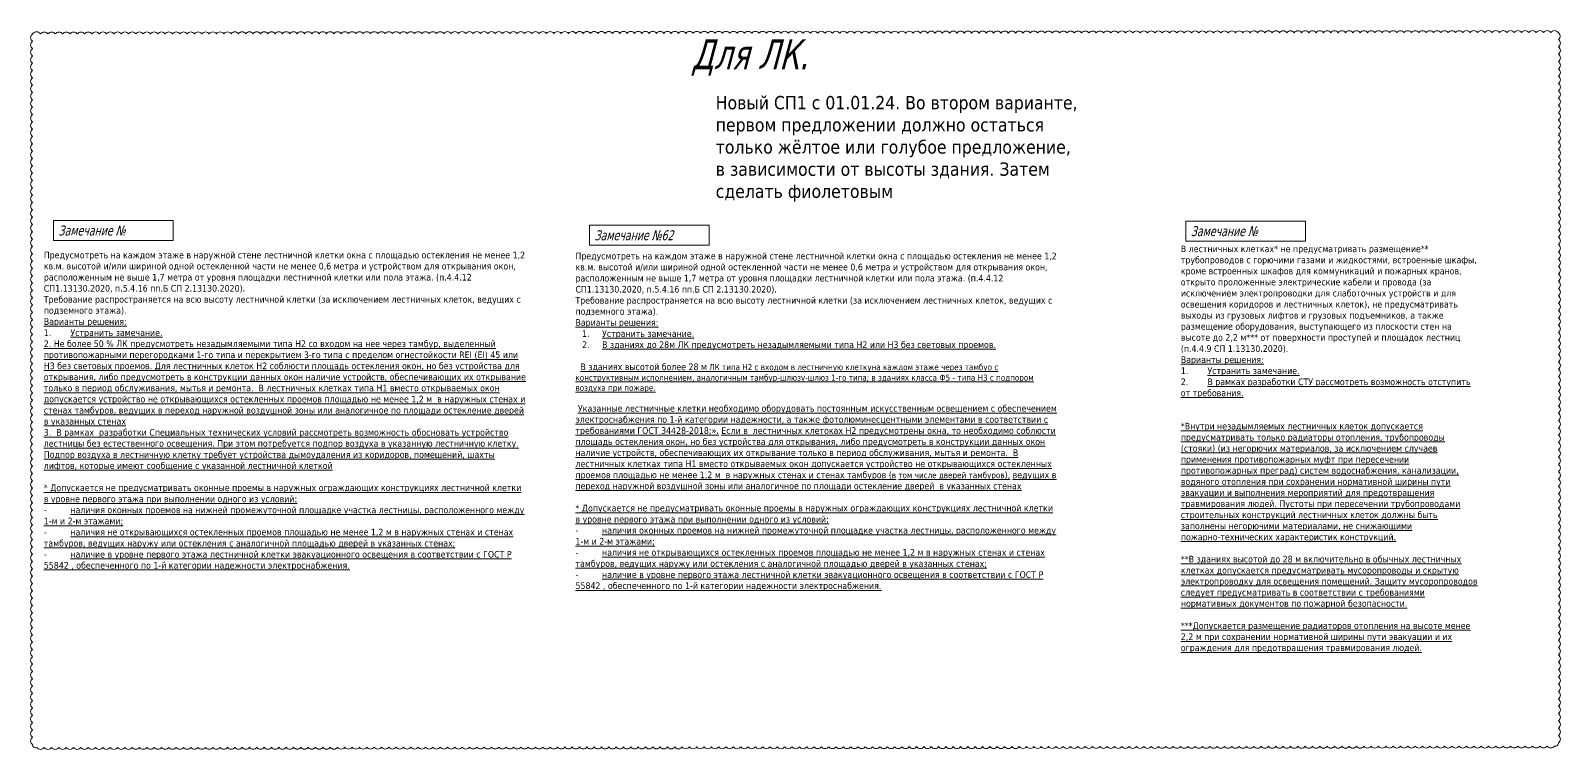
# Model space of a CAD drawing. Header units: millimetres. Extents: x -204396 to 1997851, y -2958255 to 237418.
# Drawn here: x 837136 to 975124, y 51567 to 116447 of the extents above; entities that cross this region are included whole.
import ezdxf

# ---------------------------------------------------------------- set-up
doc = ezdxf.new("R2010")
doc.units = ezdxf.units.MM
doc.layers.add('экспертиза', color=1, linetype='Continuous', lineweight=0)
doc.layers.add('экспертиза ДУ', color=1, linetype='Continuous', lineweight=0)
doc.styles.add('ЭКСПЕРТИЗА', font='tahoma.ttf')

msp = doc.modelspace()

# ---------------------------------------------------------------- linework, layer by layer
at = {"layer": 'экспертиза', "color": 2}
msp.add_lwpolyline([(837308, 116141, 0.5205671), (837308, 115480, 0.5205671), (837308, 114818, 0.5205671), (837308, 114157, 0.5205671), (837308, 113496, 0.5205671), (837308, 112835, 0.5205671), (837308, 112173, 0.5205671), (837308, 111512, 0.5205671), (837308, 110851, 0.5205671), (837308, 110190, 0.5205671), (837308, 109528, 0.5205671), (837308, 108867, 0.5205671), (837308, 108206, 0.5205671), (837308, 107545, 0.5205671), (837308, 106883, 0.5205671), (837308, 106222, 0.5205671), (837308, 105561, 0.5205671), (837308, 104900, 0.5205671), (837308, 104238, 0.5205671), (837308, 103577, 0.5205671), (837308, 102916, 0.5205671), (837308, 102255, 0.5205671), (837308, 101593, 0.5205671), (837308, 100932, 0.5205671), (837308, 100271, 0.5205671), (837308, 99610, 0.5205671), (837308, 98948, 0.5205671), (837308, 98287, 0.5205671), (837308, 97626, 0.5205671), (837308, 96965, 0.5205671), (837308, 96303, 0.5205671), (837308, 95642, 0.5205671), (837308, 94981, 0.5205671), (837308, 94320, 0.5205671), (837308, 93658, 0.5205671), (837308, 92997, 0.5205671), (837308, 92336, 0.5205671), (837308, 91675, 0.5205671), (837308, 91013, 0.5205671), (837308, 90352, 0.5205671), (837308, 89691, 0.5205671), (837308, 89030, 0.5205671), (837308, 88368, 0.5205671), (837308, 87707, 0.5205671), (837308, 87046, 0.5205671), (837308, 86385, 0.5205671), (837308, 85724, 0.5205671), (837308, 85062, 0.5205671), (837308, 84401, 0.5205671), (837308, 83740, 0.5205671), (837308, 83079, 0.5205671), (837308, 82417, 0.5205671), (837308, 81756, 0.5205671), (837308, 81095, 0.5205671), (837308, 80434, 0.5205671), (837308, 79772, 0.5205671), (837308, 79111, 0.5205671), (837308, 78450, 0.5205671), (837308, 77789, 0.5205671), (837308, 77127, 0.5205671), (837308, 76466, 0.5205671), (837308, 75805, 0.5205671), (837308, 75144, 0.5205671), (837308, 74482, 0.5205671), (837308, 73821, 0.5205671), (837308, 73160, 0.5205671), (837308, 72499, 0.5205671), (837308, 71837, 0.5205671), (837308, 71176, 0.5205671), (837308, 70515, 0.5205671), (837308, 69854, 0.5205671), (837308, 69192, 0.5205671), (837308, 68531, 0.5205671), (837308, 67870, 0.5205671), (837308, 67209, 0.5205671), (837308, 66547, 0.5205671), (837308, 65886, 0.5205671), (837308, 65225, 0.5205671), (837308, 64564, 0.5205671), (837308, 63902, 0.5205671), (837308, 63241, 0.5205671), (837308, 62580, 0.5205671), (837308, 61919, 0.5205671), (837308, 61257, 0.5205671), (837308, 60596, 0.5205671), (837308, 59935, 0.5205671), (837308, 59274, 0.5205671), (837308, 58612, 0.5205671), (837308, 57951, 0.5205671), (837308, 57290, 0.5205671), (837308, 56629, 0.5205671), (837308, 55967, 0.5205671), (837308, 55306, 0.5205671), (837308, 54645, 0.5205671), (837308, 53984, 0.5205671), (837308, 53322, 0.5205671), (837308, 52661, 0.5205671), (837308, 52000, 0.5205671), (837708, 51739, 0.5205671), (838369, 51740, 0.5205671), (839030, 51740, 0.5205671), (839691, 51741, 0.5205671), (840353, 51742, 0.5205671), (841014, 51742, 0.5205671), (841675, 51743, 0.5205671), (842336, 51744, 0.5205671), (842998, 51744, 0.5205671), (843659, 51745, 0.5205671), (844320, 51745, 0.5205671), (844981, 51746, 0.5205671), (845643, 51747, 0.5205671), (846304, 51747, 0.5205671), (846965, 51748, 0.5205671), (847626, 51749, 0.5205671), (848288, 51749, 0.5205671), (848949, 51750, 0.5205671), (849610, 51751, 0.5205671), (850271, 51751, 0.5205671), (850933, 51752, 0.5205671), (851594, 51753, 0.5205671), (852255, 51753, 0.5205671), (852916, 51754, 0.5205671), (853578, 51755, 0.5205671), (854239, 51755, 0.5205671), (854900, 51756, 0.5205671), (855561, 51756, 0.5205671), (856222, 51757, 0.5205671), (856884, 51758, 0.5205671), (857545, 51758, 0.5205671), (858206, 51759, 0.5205671), (858867, 51760, 0.5205671), (859529, 51760, 0.5205671), (860190, 51761, 0.5205671), (860851, 51762, 0.5205671), (861512, 51762, 0.5205671), (862174, 51763, 0.5205671), (862835, 51764, 0.5205671), (863496, 51764, 0.5205671), (864157, 51765, 0.5205671), (864819, 51766, 0.5205671), (865480, 51766, 0.5205671), (866141, 51767, 0.5205671), (866802, 51767, 0.5205671), (867464, 51768, 0.5205671), (868125, 51769, 0.5205671), (868786, 51769, 0.5205671), (869447, 51770, 0.5205671), (870109, 51771, 0.5205671), (870770, 51771, 0.5205671), (871431, 51772, 0.5205671), (872092, 51773, 0.5205671), (872754, 51773, 0.5205671), (873415, 51774, 0.5205671), (874076, 51775, 0.5205671), (874737, 51775, 0.5205671), (875399, 51776, 0.5205671), (876060, 51777, 0.5205671), (876721, 51777, 0.5205671), (877382, 51778, 0.5205671), (878044, 51778, 0.5205671), (878705, 51779, 0.5205671), (879366, 51780, 0.5205671), (880027, 51780, 0.5205671), (880689, 51781, 0.5205671), (881350, 51782, 0.5205671), (882011, 51782, 0.5205671), (882672, 51783, 0.5205671), (883334, 51784, 0.5205671), (883995, 51784, 0.5205671), (884656, 51785, 0.5205671), (885317, 51786, 0.5205671), (885979, 51786, 0.5205671), (886640, 51787, 0.5205671), (887301, 51787, 0.5205671), (887962, 51788, 0.5205671), (888624, 51789, 0.5205671), (889285, 51789, 0.5205671), (889946, 51790, 0.5205671), (890607, 51791, 0.5205671), (891269, 51791, 0.5205671), (891930, 51792, 0.5205671), (892591, 51793, 0.5205671), (893252, 51793, 0.5205671), (893914, 51794, 0.5205671), (894575, 51795, 0.5205671), (895236, 51795, 0.5205671), (895897, 51796, 0.5205671), (896558, 51797, 0.5205671), (897220, 51797, 0.5205671), (897881, 51798, 0.5205671), (898542, 51798, 0.5205671), (899203, 51799, 0.5205671), (899865, 51800, 0.5205671), (900526, 51800, 0.5205671), (901187, 51801, 0.5205671), (901848, 51802, 0.5205671), (902510, 51802, 0.5205671), (903171, 51803, 0.5205671), (903832, 51804, 0.5205671), (904493, 51804, 0.5205671), (905155, 51805, 0.5205671), (905816, 51806, 0.5205671), (906477, 51806, 0.5205671), (907138, 51807, 0.5205671), (907800, 51808, 0.5205671), (908461, 51808, 0.5205671), (909122, 51809, 0.5205671), (909783, 51809, 0.5205671), (910445, 51810, 0.5205671), (911106, 51811, 0.5205671), (911767, 51811, 0.5205671), (912428, 51812, 0.5205671), (913090, 51813, 0.5205671), (913751, 51813, 0.5205671), (914412, 51814, 0.5205671), (915073, 51815, 0.5205671), (915735, 51815, 0.5205671), (916396, 51816, 0.5205671), (917057, 51817, 0.5205671), (917718, 51817, 0.5205671), (918380, 51818, 0.5205671), (919041, 51818, 0.5205671), (919702, 51819, 0.5205671), (920363, 51820, 0.5205671), (921025, 51820, 0.5205671), (921686, 51821, 0.5205671), (922347, 51822, 0.5205671), (923008, 51822, 0.5205671), (923670, 51823, 0.5205671), (924331, 51824, 0.5205671), (924992, 51824, 0.5205671), (925653, 51825, 0.5205671), (926315, 51826, 0.5205671), (926976, 51826, 0.5205671), (927637, 51827, 0.5205671), (928298, 51828, 0.5205671), (928960, 51828, 0.5205671), (929621, 51829, 0.5205671), (930282, 51829, 0.5205671), (930943, 51830, 0.5205671), (931605, 51831, 0.5205671), (932266, 51831, 0.5205671), (932927, 51832, 0.5205671), (933588, 51833, 0.5205671), (934250, 51833, 0.5205671), (934911, 51834, 0.5205671), (935572, 51835, 0.5205671), (936233, 51835, 0.5205671), (936894, 51836, 0.5205671), (937556, 51837, 0.5205671), (938217, 51837, 0.5205671), (938878, 51838, 0.5205671), (939539, 51839, 0.5205671), (940201, 51839, 0.5205671), (940862, 51840, 0.5205671), (941523, 51840, 0.5205671), (942184, 51841, 0.5205671), (942846, 51842, 0.5205671), (943507, 51842, 0.5205671), (944168, 51843, 0.5205671), (944829, 51844, 0.5205671), (945491, 51844, 0.5205671), (946152, 51845, 0.5205671), (946813, 51846, 0.5205671), (947474, 51846, 0.5205671), (948136, 51847, 0.5205671), (948797, 51848, 0.5205671), (949458, 51848, 0.5205671), (950119, 51849, 0.5205671), (950781, 51850, 0.5205671), (951442, 51850, 0.5205671), (952103, 51851, 0.5205671), (952764, 51851, 0.5205671), (953426, 51852, 0.5205671), (954087, 51853, 0.5205671), (954748, 51853, 0.5205671), (955409, 51854, 0.5205671), (956071, 51855, 0.5205671), (956732, 51855, 0.5205671), (957393, 51856, 0.5205671), (958054, 51857, 0.5205671), (958716, 51857, 0.5205671), (959377, 51858, 0.5205671), (960038, 51859, 0.5205671), (960699, 51859, 0.5205671), (961361, 51860, 0.5205671), (962022, 51860, 0.5205671), (962683, 51861, 0.5205671), (963344, 51862, 0.5205671), (964006, 51862, 0.5205671), (964667, 51863, 0.5205671), (965328, 51864, 0.5205671), (965989, 51864, 0.5205671), (966651, 51865, 0.5205671), (967312, 51866, 0.5205671), (967973, 51866, 0.5205671), (968634, 51867, 0.5205671), (969296, 51868, 0.5205671), (969957, 51868, 0.5205671), (970618, 51869, 0.5205671), (971279, 51870, 0.5205671), (971941, 51870, 0.5205671), (972602, 51871, 0.5205671), (973263, 51871, 0.5205671), (973924, 51872, 0.5205671), (974586, 51873, 0.5205671), (974952, 52168, 0.5205671), (974952, 52829, 0.5205671), (974952, 53490, 0.5205671), (974952, 54152, 0.5205671), (974952, 54813, 0.5205671), (974952, 55474, 0.5205671), (974952, 56135, 0.5205671), (974952, 56797, 0.5205671), (974952, 57458, 0.5205671), (974952, 58119, 0.5205671), (974952, 58780, 0.5205671), (974952, 59442, 0.5205671), (974952, 60103, 0.5205671), (974952, 60764, 0.5205671), (974952, 61425, 0.5205671), (974952, 62087, 0.5205671), (974952, 62748, 0.5205671), (974952, 63409, 0.5205671), (974952, 64070, 0.5205671), (974952, 64732, 0.5205671), (974952, 65393, 0.5205671), (974952, 66054, 0.5205671), (974952, 66715, 0.5205671), (974952, 67377, 0.5205671), (974952, 68038, 0.5205671), (974952, 68699, 0.5205671), (974952, 69360, 0.5205671), (974952, 70022, 0.5205671), (974952, 70683, 0.5205671), (974952, 71344, 0.5205671), (974952, 72005, 0.5205671), (974952, 72667, 0.5205671), (974952, 73328, 0.5205671), (974952, 73989, 0.5205671), (974952, 74650, 0.5205671), (974952, 75312, 0.5205671), (974952, 75973, 0.5205671), (974952, 76634, 0.5205671), (974952, 77295, 0.5205671), (974952, 77957, 0.5205671), (974952, 78618, 0.5205671), (974952, 79279, 0.5205671), (974952, 79940, 0.5205671), (974952, 80602, 0.5205671), (974952, 81263, 0.5205671), (974952, 81924, 0.5205671), (974952, 82585, 0.5205671), (974952, 83247, 0.5205671), (974952, 83908, 0.5205671), (974952, 84569, 0.5205671), (974952, 85230, 0.5205671), (974952, 85891, 0.5205671), (974952, 86553, 0.5205671), (974952, 87214, 0.5205671), (974952, 87875, 0.5205671), (974952, 88536, 0.5205671), (974952, 89198, 0.5205671), (974952, 89859, 0.5205671), (974952, 90520, 0.5205671), (974952, 91181, 0.5205671), (974952, 91843, 0.5205671), (974952, 92504, 0.5205671), (974952, 93165, 0.5205671), (974952, 93826, 0.5205671), (974952, 94488, 0.5205671), (974952, 95149, 0.5205671), (974952, 95810, 0.5205671), (974952, 96471, 0.5205671), (974952, 97133, 0.5205671), (974952, 97794, 0.5205671), (974952, 98455, 0.5205671), (974952, 99116, 0.5205671), (974952, 99778, 0.5205671), (974952, 100439, 0.5205671), (974952, 101100, 0.5205671), (974952, 101761, 0.5205671), (974952, 102423, 0.5205671), (974952, 103084, 0.5205671), (974952, 103745, 0.5205671), (974952, 104406, 0.5205671), (974952, 105068, 0.5205671), (974952, 105729, 0.5205671), (974952, 106390, 0.5205671), (974952, 107051, 0.5205671), (974952, 107713, 0.5205671), (974952, 108374, 0.5205671), (974952, 109035, 0.5205671), (974952, 109696, 0.5205671), (974952, 110358, 0.5205671), (974952, 111019, 0.5205671), (974952, 111680, 0.5205671), (974952, 112341, 0.5205671), (974952, 113003, 0.5205671), (974952, 113664, 0.5205671), (974952, 114325, 0.5205671), (974952, 114986, 0.5205671), (974952, 115648, 0.5205671), (974918, 116275, 0.5205671), (974257, 116275, 0.5205671), (973596, 116274, 0.5205671), (972935, 116273, 0.5205671), (972273, 116273, 0.5205671), (971612, 116272, 0.5205671), (970951, 116271, 0.5205671), (970290, 116271, 0.5205671), (969628, 116270, 0.5205671), (968967, 116269, 0.5205671), (968306, 116269, 0.5205671), (967645, 116268, 0.5205671), (966983, 116268, 0.5205671), (966322, 116267, 0.5205671), (965661, 116266, 0.5205671), (965000, 116266, 0.5205671), (964338, 116265, 0.5205671), (963677, 116264, 0.5205671), (963016, 116264, 0.5205671), (962355, 116263, 0.5205671), (961694, 116262, 0.5205671), (961032, 116262, 0.5205671), (960371, 116261, 0.5205671), (959710, 116260, 0.5205671), (959049, 116260, 0.5205671), (958387, 116259, 0.5205671), (957726, 116258, 0.5205671), (957065, 116258, 0.5205671), (956404, 116257, 0.5205671), (955742, 116257, 0.5205671), (955081, 116256, 0.5205671), (954420, 116255, 0.5205671), (953759, 116255, 0.5205671), (953097, 116254, 0.5205671), (952436, 116253, 0.5205671), (951775, 116253, 0.5205671), (951114, 116252, 0.5205671), (950452, 116251, 0.5205671), (949791, 116251, 0.5205671), (949130, 116250, 0.5205671), (948469, 116249, 0.5205671), (947807, 116249, 0.5205671), (947146, 116248, 0.5205671), (946485, 116248, 0.5205671), (945824, 116247, 0.5205671), (945162, 116246, 0.5205671), (944501, 116246, 0.5205671), (943840, 116245, 0.5205671), (943179, 116244, 0.5205671), (942517, 116244, 0.5205671), (941856, 116243, 0.5205671), (941195, 116242, 0.5205671), (940534, 116242, 0.5205671), (939872, 116241, 0.5205671), (939211, 116240, 0.5205671), (938550, 116240, 0.5205671), (937889, 116239, 0.5205671), (937227, 116238, 0.5205671), (936566, 116238, 0.5205671), (935905, 116237, 0.5205671), (935244, 116237, 0.5205671), (934582, 116236, 0.5205671), (933921, 116235, 0.5205671), (933260, 116235, 0.5205671), (932599, 116234, 0.5205671), (931937, 116233, 0.5205671), (931276, 116233, 0.5205671), (930615, 116232, 0.5205671), (929954, 116231, 0.5205671), (929292, 116231, 0.5205671), (928631, 116230, 0.5205671), (927970, 116229, 0.5205671), (927309, 116229, 0.5205671), (926647, 116228, 0.5205671), (925986, 116227, 0.5205671), (925325, 116227, 0.5205671), (924664, 116226, 0.5205671), (924002, 116226, 0.5205671), (923341, 116225, 0.5205671), (922680, 116224, 0.5205671), (922019, 116224, 0.5205671), (921358, 116223, 0.5205671), (920696, 116222, 0.5205671), (920035, 116222, 0.5205671), (919374, 116221, 0.5205671), (918713, 116220, 0.5205671), (918051, 116220, 0.5205671), (917390, 116219, 0.5205671), (916729, 116218, 0.5205671), (916068, 116218, 0.5205671), (915406, 116217, 0.5205671), (914745, 116216, 0.5205671), (914084, 116216, 0.5205671), (913423, 116215, 0.5205671), (912761, 116215, 0.5205671), (912100, 116214, 0.5205671), (911439, 116213, 0.5205671), (910778, 116213, 0.5205671), (910116, 116212, 0.5205671), (909455, 116211, 0.5205671), (908794, 116211, 0.5205671), (908133, 116210, 0.5205671), (907471, 116209, 0.5205671), (906810, 116209, 0.5205671), (906149, 116208, 0.5205671), (905488, 116207, 0.5205671), (904826, 116207, 0.5205671), (904165, 116206, 0.5205671), (903504, 116206, 0.5205671), (902843, 116205, 0.5205671), (902181, 116204, 0.5205671), (901520, 116204, 0.5205671), (900859, 116203, 0.5205671), (900198, 116202, 0.5205671), (899536, 116202, 0.5205671), (898875, 116201, 0.5205671), (898214, 116200, 0.5205671), (897553, 116200, 0.5205671), (896891, 116199, 0.5205671), (896230, 116198, 0.5205671), (895569, 116198, 0.5205671), (894908, 116197, 0.5205671), (894246, 116196, 0.5205671), (893585, 116196, 0.5205671), (892924, 116195, 0.5205671), (892263, 116195, 0.5205671), (891601, 116194, 0.5205671), (890940, 116193, 0.5205671), (890279, 116193, 0.5205671), (889618, 116192, 0.5205671), (888956, 116191, 0.5205671), (888295, 116191, 0.5205671), (887634, 116190, 0.5205671), (886973, 116189, 0.5205671), (886311, 116189, 0.5205671), (885650, 116188, 0.5205671), (884989, 116187, 0.5205671), (884328, 116187, 0.5205671), (883666, 116186, 0.5205671), (883005, 116185, 0.5205671), (882344, 116185, 0.5205671), (881683, 116184, 0.5205671), (881022, 116184, 0.5205671), (880360, 116183, 0.5205671), (879699, 116182, 0.5205671), (879038, 116182, 0.5205671), (878377, 116181, 0.5205671), (877715, 116180, 0.5205671), (877054, 116180, 0.5205671), (876393, 116179, 0.5205671), (875732, 116178, 0.5205671), (875070, 116178, 0.5205671), (874409, 116177, 0.5205671), (873748, 116176, 0.5205671), (873087, 116176, 0.5205671), (872425, 116175, 0.5205671), (871764, 116174, 0.5205671), (871103, 116174, 0.5205671), (870442, 116173, 0.5205671), (869780, 116173, 0.5205671), (869119, 116172, 0.5205671), (868458, 116171, 0.5205671), (867797, 116171, 0.5205671), (867135, 116170, 0.5205671), (866474, 116169, 0.5205671), (865813, 116169, 0.5205671), (865152, 116168, 0.5205671), (864490, 116167, 0.5205671), (863829, 116167, 0.5205671), (863168, 116166, 0.5205671), (862507, 116165, 0.5205671), (861845, 116165, 0.5205671), (861184, 116164, 0.5205671), (860523, 116164, 0.5205671), (859862, 116163, 0.5205671), (859200, 116162, 0.5205671), (858539, 116162, 0.5205671), (857878, 116161, 0.5205671), (857217, 116160, 0.5205671), (856555, 116160, 0.5205671), (855894, 116159, 0.5205671), (855233, 116158, 0.5205671), (854572, 116158, 0.5205671), (853910, 116157, 0.5205671), (853249, 116156, 0.5205671), (852588, 116156, 0.5205671), (851927, 116155, 0.5205671), (851265, 116154, 0.5205671), (850604, 116154, 0.5205671), (849943, 116153, 0.5205671), (849282, 116153, 0.5205671), (848620, 116152, 0.5205671), (847959, 116151, 0.5205671), (847298, 116151, 0.5205671), (846637, 116150, 0.5205671), (845975, 116149, 0.5205671), (845314, 116149, 0.5205671), (844653, 116148, 0.5205671), (843992, 116147, 0.5205671), (843331, 116147, 0.5205671), (842669, 116146, 0.5205671), (842008, 116145, 0.5205671), (841347, 116145, 0.5205671), (840686, 116144, 0.5205671), (840024, 116143, 0.5205671), (839363, 116143, 0.5205671), (838702, 116142, 0.5205671), (838041, 116142, 0.5205671)], format="xyb", close=True, dxfattribs=at)
at = {"layer": 'экспертиза', "lineweight": 0}
for points in [[(839199, 99302), (849999, 99302), (849999, 97502), (839199, 97502), (839199, 99302)], [(887552, 98871), (898352, 98871), (898352, 97071), (887552, 97071), (887552, 98871)], [(941339, 99247), (952139, 99247), (952139, 97447), (941339, 97447), (941339, 99247)]]:
    msp.add_lwpolyline(points, dxfattribs=at)

# ---------------------------------------------------------------- texts
at = {"layer": 'экспертиза', "lineweight": 0, "style": 'ЭКСПЕРТИЗА', "oblique": 14.99998, "width": 0.8}
for s, p in [('Замечание №', (839649, 97952)), ('Замечание №62', (888002, 97521)), ('Замечание №', (941789, 97897))]:
    msp.add_text(s, height=900, dxfattribs=at).set_placement(p)
at = {"layer": 'экспертиза', "lineweight": 0, "ltscale": 100, "attachment_point": 1, "style": 'ЭКСПЕРТИЗА'}
for s, insert, char_height, width in [('\\pt2400;{\\C2;Новый СП1 с 01.01.24. Во втором варианте, первом предложении должно остаться только жёлтое или голубое предложение, в зависимости от высоты здания. Затем сделать фиолетовым}', (898934, 110544), 1200, 33199.5), ('Предусмотреть на каждом этаже в наружной стене лестничной клетки окна с площадью остекления не менее 1,2 кв.м. высотой и/или шириной одной остекленной части не менее 0,6 метра и устройством для открывания окон, расположенным не выше 1,7 метра от уровня площадки лестничной клетки или пола этажа. (п.4.4.12 СП1.13130.2020, п.5.4.16 пп.Б СП 2.13130.2020).\\PТребование распространяется на всю высоту лестничной клетки (за исключением лестничных клеток, ведущих с подземного этажа).\\P{\\L\\C6;Варианты решения:\\P\\l1.^I\\LУстранить замечание.\\P2. Не более 50 % ЛК предусмотреть незадымляемыми типа Н2 со входом на нее через тамбур, выделенный противопожарными перегородками 1-го типа и перекрытием 3-го типа с пределом огнестойкости REI (EI) 45 или Н3 без световых проемов. Для лестничных клеток Н2 соблюсти площадь остекления окон, но без устройства для открывания, либо предусмотреть в конструкции данных окон наличие устройств, обеспечивающих их открывание только в период обслуживания, мытья и ремонта.  В лестничных клетках типа Н1 вместо открываемых окон допускается устройство не открывающихся остекленных проемов площадью не менее 1,2 м  в наружных стенах и стенах тамбуров, ведущих в переход наружной воздушной зоны или аналогичное по площади остекление дверей в указанных стенах\\P3.  В рамках  разработки Специальных технических условий рассмотреть возможность обосновать устройство лестницы без естественного освещения. При этом потребуется подпор воздуха в указанную лестничную клетку. Подпор воздуха в лестничную клетку требует устройства дымоудаления из коридоров, помещений, шахты лифтов, которые имеют сообщение с указанной лестничной клеткой\\P\\P* Допускается не предусматривать оконные проемы в наружных ограждающих конструкциях лестничной клетки в уровне первого этажа при выполнении одного из условий:\\P\\l-^I\\Lналичия оконных проемов на нижней промежуточной площадке участка лестницы, расположенного между 1-м и 2-м этажами;\\P\\l-^I\\Lналичия не открывающихся остекленных проемов площадью не менее 1,2 м в наружных стенах и стенах тамбуров, ведущих наружу или остекления с аналогичной площадью дверей в указанных стенах;\\P\\l-^I\\Lналичие в уровне первого этажа лестничной клетки эвакуационного освещения в соответствии с ГОСТ Р 55842 , обеспеченного по 1-й категории надежности электроснабжения.}', (838326, 96487), 600, 43390.66), ('Предусмотреть на каждом этаже в наружной стене лестничной клетки окна с площадью остекления не менее 1,2 кв.м. высотой и/или шириной одной остекленной части не менее 0,6 метра и устройством для открывания окон, расположенным не выше 1,7 метра от уровня площадки лестничной клетки или пола этажа. (п.4.4.12 СП1.13130.2020, п.5.4.16 пп.Б СП 2.13130.2020).\\PТребование распространяется на всю высоту лестничной клетки (за исключением лестничных клеток, ведущих с подземного этажа).\\P{\\L\\C6;Варианты решения:\\P\\pi-1800,l2400,t2400;\\l1.^I\\LУстранить замечание.\\P\\l\\C2;2.^I\\LВ зданиях до 28м ЛК предусмотреть незадымляемыми типа Н2 или Н3 без световых проемов.\\P\\pi0,l0,tz;\\C6; \\P\\C2; \\C4; В зданиях высотой более 28 м\\H0.91667x;\\l \\LЛК типа Н2 с входом в лестничную клеткуна каждом этаже через тамбур с конструктивным исполнением, аналогичным тамбур-шлюзу-шлюз 1-го типа; в зданиях класса Ф5 - типа Н3 с подпором воздуха при пожаре. \\P\\C6;\\P\\H1.09091x; Указанные лестничные клетки необходимо оборудовать постоянным искусственным освещением с обеспечением электроснабжения по 1-й категории надежности, а также фотолюминесцентными элементами в соответствии с требованиями ГОСТ\\~34428-2018;». Если в  лестничных клетоках Н2 предусмотрены окна, то необходимо соблюсти площадь остекления окон, но без устройства для открывания, либо предусмотреть в конструкции данных окон наличие устройств, обеспечивающих их открывание только в период обслуживания, мытья и ремонта.  В лестничных клетках типа Н1 вместо открываемых окон допускается устройство не открывающихся остекленных проемов площадью не менее 1,2 м  в наружных стенах и стенах тамбуров (\\H0.91667x;в том числе дверей\\H1.09091x; \\H0.91667x;тамбуров\\H1.09091x;), ведущих в переход наружной воздушной зоны или аналогичное по площади остекление дверей  в указанных стенах\\P\\P* Допускается не предусматривать оконные проемы в наружных ограждающих конструкциях лестничной клетки в уровне первого этажа \\H0.99999x;при выполнении одного из условий\\H1.00001x;:\\P\\l-^I\\Lналичия оконных проемов на нижней промежуточной площадке участка лестницы, расположенного между 1-м и 2-м этажами;\\P\\l-^I\\Lналичия не открывающихся остекленных проемов площадью не менее 1,2 м в наружных стенах и стенах тамбуров, ведущих наружу или остекления с аналогичной площадью дверей в указанных стенах;\\P\\l-^I\\Lналичие в уровне первого этажа лестничной клетки эвакуационного освещения в соответствии с ГОСТ Р 55842 , обеспеченного по 1-й категории надежности электроснабжения.}', (886282, 96402), 600, 43390.66)]:
    msp.add_mtext(s, dxfattribs=dict(at, insert=insert, char_height=char_height, width=width))
at = {"layer": 'экспертиза', "lineweight": 0, "ltscale": 100, "transparency": 33554687, "insert": (940887, 97048), "char_height": 600, "width": 26836.95, "attachment_point": 1, "style": 'ЭКСПЕРТИЗА'}
msp.add_mtext('В лестничных клетках* не предусматривать размещение** трубопроводов с горючими газами и жидкостями, встроенные шкафы, кроме встроенных шкафов для коммуникаций и пожарных кранов, открыто проложенные электрические кабели и провода (за исключением электропроводки для слаботочных устройств и для освещения коридоров и лестничных клеток), не предусматривать выходы из грузовых лифтов и грузовых подъемников, а также размещение оборудования, выступающего из плоскости стен на высоте до 2,2 м*** от поверхности проступей и площадок лестниц (п.4.4.9 СП 1.13130.2020).\\P{\\L\\C6;Варианты решения:\\P\\l1.^I\\LУстранить замечание.\\P\\l2.^I\\LВ рамках разработки СТУ рассмотреть возможность отступить от требования.\\P\\P\\P*Внутри незадымляемых лестничных клеток допускается предусматривать только радиаторы отопления, трубопроводы (стояки) (из негорючих материалов, за исключением случаев применения противопожарных муфт при пересечении противопожарных преград) систем водоснабжения, канализации, водяного отопления при сохранении нормативной ширины пути эвакуации и выполнения мероприятий для предотвращения травмирования людей. Пустоты при пересечении трубопроводами строительных конструкций лестничных клеток должны быть заполнены негорючими материалами, не снижающими пожарно-технических характеристик конструкций.\\P\\P**В зданиях высотой до 28 м включительно в обычных лестничных клетках допускается предусматривать мусоропроводы и скрытую электропроводку для освещения помещений. Защиту мусоропроводов следует предусматривать в соответствии с требованиями нормативных документов по пожарной безопасности.\\P\\P***Допускается размещение радиаторов отопления на высоте менее 2,2 м при сохранении нормативной ширины пути эвакуации и их ограждения для предотвращения травмирования людей.}', dxfattribs=at)
at = {"layer": 'экспертиза ДУ', "color": 2, "lineweight": 0, "style": 'ЭКСПЕРТИЗА', "oblique": 14.99998, "width": 0.8}
msp.add_text('Для ЛК.', height=2700, dxfattribs=at).set_placement((896763, 112960))

doc.saveas('drawing.dxf')
